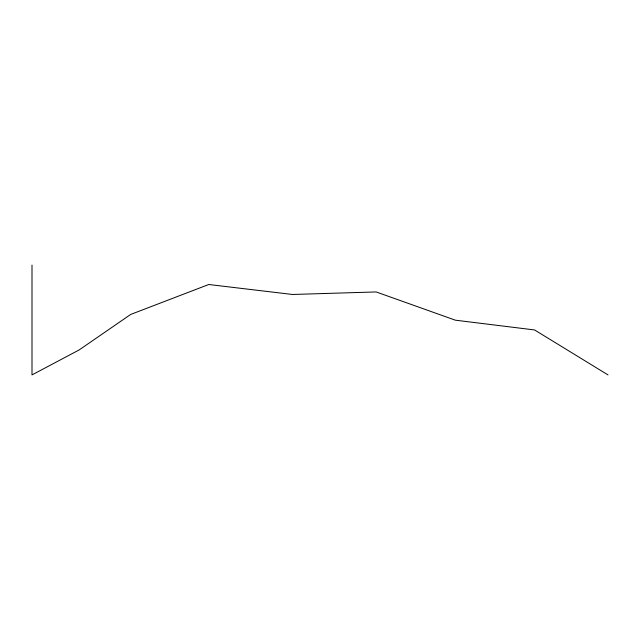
<?xml version="1.0" encoding="UTF-8"?>
<svg xmlns="http://www.w3.org/2000/svg" width="640" height="640" viewBox="0 0 640 640"><rect width="100%" height="100%" fill="white"/><g stroke="black" fill="none" stroke-linecap="round" stroke-linejoin="round"><path stroke-width="0.96" d="M608 374.904L534.576 329.952L455.368 320.184L376.16 291.944L292.456 294.472L208.752 284.504L130.696 314.44L79.168 349.928L32 374.904L32 265.096"/></g></svg>
